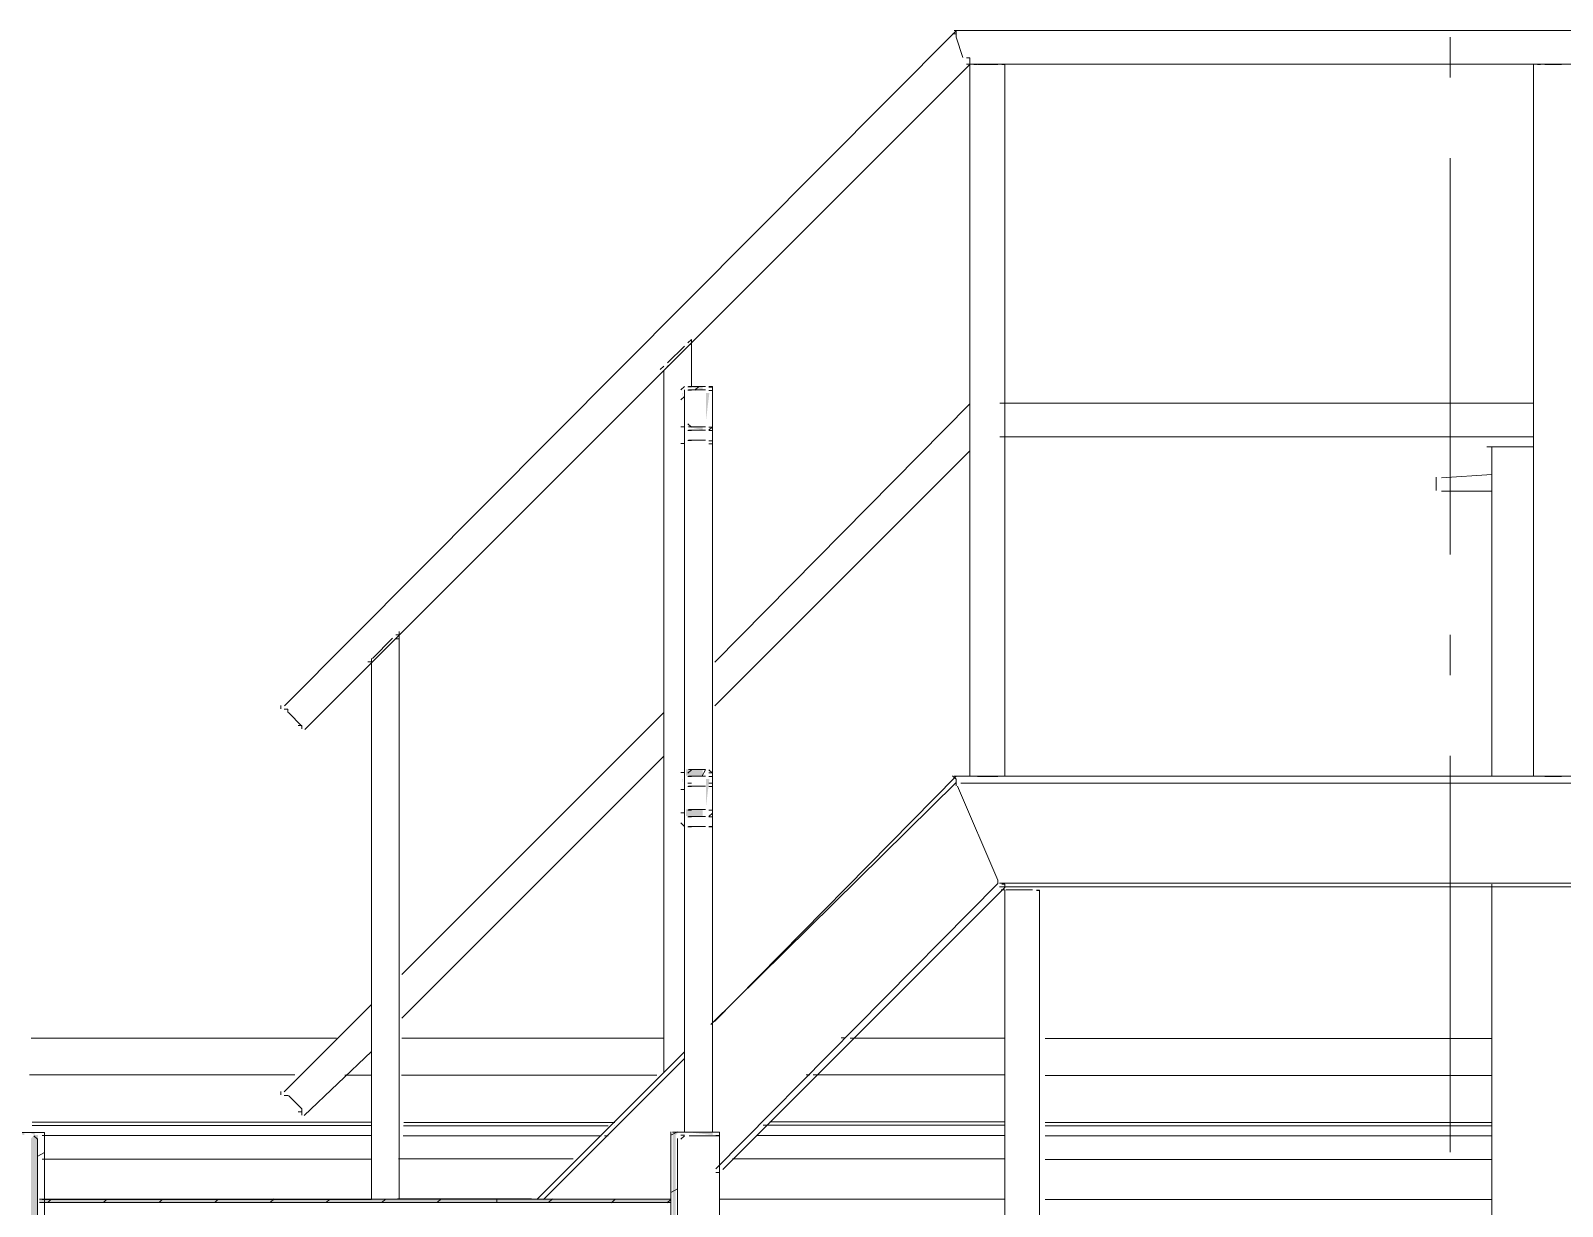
# Model space of a CAD drawing. Header units: millimetres. Extents: x -135211 to 49383, y -8033 to 228499.
# Drawn here: x -28287 to -26356, y 62364 to 63846 of the extents above; entities that cross this region are included whole.
import ezdxf

# ---------------------------------------------------------------- set-up
doc = ezdxf.new("R2010")
doc.units = ezdxf.units.MM
doc.layers.add('PDF _Геометрия', color=7, linetype='Continuous', true_color=0x1d1d1d)
doc.layers.add('PDF _Сплошная заливка', color=7, linetype='Continuous', true_color=0xffffff)

msp = doc.modelspace()

# ---------------------------------------------------------------- hatches: boundary and pattern name
at = {"layer": 'PDF _Сплошная заливка', "transparency": 33554559}
h = msp.add_hatch(color=256, dxfattribs=at)
h.paths.add_polyline_path([(-27435.9, 63389.1), (-27435.9, 63355.2), (-27431.7, 63389.1)])
h.paths.add_polyline_path([(-27440.1, 63393.3), (-27440.1, 63397.1), (-27459, 63397.1)])
h.paths.add_polyline_path([(-27461.3, 63346.8), (-27440.1, 63342.5), (-27440.1, 63346.8)])
h.paths.add_polyline_path([(-27465.5, 63389.1), (-27466.1, 63389.1), (-27466.1, 63384.6)])
h = msp.add_hatch(color=256, dxfattribs=at)
h.paths.add_polyline_path([(-27435.9, 62902.3), (-27435.9, 62868.4), (-27431.7, 62902.3)])
h.paths.add_polyline_path([(-27440.1, 62906.5), (-27440.1, 62914.5), (-27461.3, 62914.5), (-27461.3, 62906.5)])
h.paths.add_polyline_path([(-27461.3, 62864.2), (-27461.3, 62855.7), (-27440.1, 62855.7), (-27440.1, 62864.2)])
h.paths.add_polyline_path([(-27465.5, 62902.3), (-27466.1, 62902.3), (-27466.1, 62897.8)])
h = msp.add_hatch(color=256, dxfattribs=at)
h.paths.add_polyline_path([(-28295.2, 62453.6), (-28295.2, 62456.8), (-28323.9, 62456.8)])
h.paths.add_polyline_path([(-28278.3, 62267.3), (-28329.4, 62267.3), (-28329.4, 62266.8), (-28278.3, 62263.1)])
h.paths.add_polyline_path([(-28282.5, 62453.6), (-28286.8, 62449.4), (-28286.8, 62275.8), (-28282.5, 62275.8), (-28278.3, 62271.6), (-28278.3, 62453.6)])
h.paths.add_polyline_path([(-28282.5, 62453.6), (-28282.5, 62456.8), (-28288.9, 62456.8)])
h = msp.add_hatch(color=256, dxfattribs=at)
h.paths.add_polyline_path([(-27474, 62453.6), (-27470.3, 62457.3), (-27478.1, 62457.3), (-27478.1, 62263.4), (-27423.2, 62267.3), (-27474, 62271.6), (-27469.8, 62275.8), (-27474, 62275.8)])
h.paths.add_polyline_path([(-27427.4, 62453.6), (-27427.4, 62457.3), (-27461, 62457.3)])

# ---------------------------------------------------------------- linework, layer by layer
at = {"layer": 'PDF _Геометрия', "color": 7, "lineweight": 9}
for points in [[(-27120.7, 63845.5), (-27120.7, 63841.3), (-27120.7, 63845.5), (-27967.5, 62994.7)], [(-27123.3, 63845.9), (-25620.4, 63845.9), (-25620.4, 63841.6), (-25624.3, 63841.6), (-25620.4, 63841.6), (-25620.4, 63845.9)], [(-27120.7, 63845.5), (-27120.7, 63845.5)], [(-27120.7, 63845.5), (-27120.7, 63845.5)], [(-27120.7, 63841.8), (-27120.7, 63841.8)], [(-27120.7, 63841.8), (-27120.7, 63841.8)], [(-27120.7, 63841.8), (-27120.7, 63841.8)], [(-27120.7, 63841.8), (-27120.7, 63841.8)], [(-27120.7, 63837.6), (-27120.7, 63837.6)], [(-27120.7, 63837.6), (-27120.7, 63837.6)], [(-26497.8, 63786.7), (-26497.8, 63837.5)], [(-27941.6, 62964.9), (-27103.2, 63803.2), (-27103.2, 63807.4), (-27103.2, 63811.6), (-27107.7, 63811.6), (-27103.2, 63811.6), (-27103.2, 63807.4), (-27103.2, 63803.2), (-27103.2, 62905.7)], [(-27107.7, 63803.6), (-27103.2, 63803.6)], [(-25637.9, 63803.6), (-25637.9, 63807.8), (-25637.9, 63812), (-25637.9, 63807.8), (-25637.9, 63803.6), (-27106.9, 63803.6)], [(-27103.2, 63807.4), (-27103.2, 63807.4)], [(-27103.2, 63807.4), (-27103.2, 63807.4)], [(-27103.2, 63807.4), (-27103.2, 63807.4)], [(-27103.2, 63807.4), (-27103.2, 63807.4)], [(-27103.2, 63803.6), (-27103.2, 63803.6)], [(-27103.2, 63803.6), (-27103.2, 63803.6)], [(-26392.5, 63803.7), (-26392.5, 62906.3)], [(-26392.5, 63803.7), (-26392.5, 63803.7)], [(-26392.5, 63803.7), (-26392.5, 63803.7)], [(-26392.5, 63803.7), (-26392.5, 63803.7)], [(-26387.6, 63803.7), (-26383.7, 63803.7)], [(-27103.2, 63803.2), (-27103.2, 63803.2)], [(-27103.2, 63803.2), (-27103.2, 63803.2)], [(-27103.2, 63803.2), (-27103.2, 63803.2)], [(-27103.2, 63803.2), (-27103.2, 63803.2)], [(-27103.2, 63803.2), (-27103.2, 63803.2)], [(-27098.3, 63803.1), (-27094.4, 63803.1)], [(-27094.4, 63803.1), (-27094.4, 63803.1)], [(-27093.5, 63803), (-27068.1, 63803)], [(-27072.6, 63803.5), (-27068.1, 63803.5)], [(-27068.1, 63803.5), (-27068.1, 63803.5)], [(-27068.1, 63803.5), (-27068.1, 63803.5)], [(-27068.1, 63803), (-27068.1, 63803)], [(-27059.3, 62905.5), (-27059.3, 63803), (-27063.2, 63803)], [(-27059.3, 63803), (-27059.3, 63803)], [(-26387.6, 63803.2), (-26383.7, 63803.2)], [(-26383.7, 63803.2), (-26383.7, 63803.2)], [(-26378.4, 63803.1), (-26357.4, 63803.1)], [(-26361.3, 63803.6), (-26357.4, 63803.6)], [(-26357.4, 63803.6), (-26357.4, 63803.6)], [(-26497.8, 63185.6), (-26497.8, 63685.1)], [(-27454.1, 63397.2), (-27454.1, 63456.5), (-27458.7, 63452.3)], [(-27454.1, 63456.5), (-27454.1, 63456.5)], [(-27454.1, 63456.5), (-27454.1, 63456.5)], [(-27454.1, 63456.5), (-27454.1, 63456.5)], [(-27454.1, 63456.5), (-27454.1, 63456.5)], [(-27462.9, 63448.1), (-27484.3, 63426.9)], [(-27454.1, 63451.8), (-27458.7, 63447.5)], [(-27454.1, 63451.8), (-27454.1, 63451.8)], [(-27489.2, 63422.7), (-27493.8, 63418.5)], [(-27489.2, 63422.7), (-27489.2, 63422.7)], [(-27489.2, 63422.7), (-27489.2, 63422.7)], [(-27489.2, 63418), (-27489.2, 62533.3)], [(-27489.2, 63418), (-27489.2, 63418)], [(-27489.2, 63418), (-27489.2, 63418)], [(-27489.2, 63418), (-27489.2, 63418)], [(-27480.5, 63426.4), (-27485, 63422.2)], [(-27424.8, 62994.6), (-27103.2, 63316.3), (-27103.2, 63320.6), (-27103.2, 63324.8), (-27103.2, 63329), (-27103.2, 63362.9), (-27103.2, 63367.2), (-27103.2, 63371.4), (-27103.2, 63375.6), (-27424.8, 63049.6)], [(-27103.2, 63375.6), (-27103.2, 63375.6)], [(-27103.2, 63371.4), (-27103.2, 63371.4)], [(-27103.2, 63371.4), (-27103.2, 63371.4)], [(-27103.2, 63362.9), (-27103.2, 63362.9)], [(-27065.5, 63333.9), (-26392.5, 63333.9), (-26392.5, 63338.1), (-26392.5, 63342.3), (-26392.5, 63367.7), (-26392.5, 63371.9), (-26392.5, 63376.2), (-27065.5, 63376.2)], [(-27059.3, 63333.1), (-27059.3, 63337.3), (-27059.3, 63341.5), (-27059.3, 63366.9), (-27059.3, 63371.2), (-27059.3, 63375.4)], [(-27059.3, 63375.4), (-27059.3, 63375.4)], [(-27059.3, 63371.2), (-27059.3, 63371.2)], [(-27059.3, 63371.2), (-27059.3, 63371.2)], [(-27059.3, 63366.9), (-27059.3, 63366.9)], [(-26392.5, 63376.2), (-26392.5, 63376.2)], [(-26392.5, 63371.9), (-26392.5, 63371.9)], [(-26392.5, 63371.9), (-26392.5, 63371.9)], [(-26392.5, 63367.7), (-26392.5, 63367.7)], [(-27462.9, 63354.4), (-27462.9, 62842.2)], [(-27432.4, 62842.6), (-27427.8, 62842.6), (-27427.8, 63354.8)], [(-27059.3, 63341.5), (-27059.3, 63341.5)], [(-26392.5, 63342.3), (-26392.5, 63342.3)], [(-27462.9, 63329.6), (-27462.9, 63325.3), (-27467.5, 63325.3)], [(-27462.9, 63325.3), (-27462.9, 63325.3)], [(-27462.9, 63324.8), (-27462.9, 63320.5), (-27462.9, 62456.9), (-27462.9, 62473.9)], [(-27454.1, 63329), (-27458.7, 63329)], [(-27436.6, 63329.4), (-27458, 63329.4)], [(-27427.8, 63324.6), (-27427.8, 63328.9), (-27432.4, 63328.9)], [(-27427.8, 62474.3), (-27427.8, 62457.4), (-27427.8, 63320.9), (-27427.8, 63325.1), (-27432.4, 63325.1)], [(-27427.8, 63325.1), (-27427.8, 63325.1)], [(-27427.8, 63320.9), (-27427.8, 63320.9)], [(-27427.8, 63320.9), (-27427.8, 63320.9)], [(-27103.2, 63324.8), (-27103.2, 63324.8)], [(-27059.3, 63337.3), (-27059.3, 63337.3)], [(-27059.3, 63333.1), (-27059.3, 63333.1)], [(-27059.3, 63333.1), (-27059.3, 63333.1)], [(-26392.5, 63321.1), (-26451.5, 63321.1)], [(-26392.5, 63338.1), (-26392.5, 63338.1)], [(-26392.5, 63333.9), (-26392.5, 63333.9)], [(-26392.5, 63333.9), (-26392.5, 63333.9)], [(-27462.9, 63320.5), (-27462.9, 63320.5)], [(-27462.9, 63320.5), (-27462.9, 63320.5)], [(-27103.2, 63320.6), (-27103.2, 63320.6)], [(-27103.2, 63316.3), (-27103.2, 63316.3)], [(-27103.2, 63316.3), (-27103.2, 63316.3)], [(-26445.1, 63320.4), (-26445.1, 62905.5)], [(-26515.3, 63266.1), (-26515.3, 63283)], [(-26508.7, 63282.2), (-26445.1, 63286.5)], [(-26445.1, 63265.3), (-26508.7, 63265.3)], [(-27831.4, 63079.8), (-27856.6, 63054.4)], [(-27822.7, 62372.8), (-27822.7, 63088.3), (-27822.7, 63084), (-27827.2, 63084)], [(-27822.7, 63083.5), (-27822.7, 63079.3), (-27827.2, 63079.3)], [(-27822.7, 63088.3), (-27822.7, 63088.3)], [(-27822.7, 63088.3), (-27822.7, 63088.3)], [(-27822.7, 63083.5), (-27822.7, 63083.5)], [(-26497.8, 63033.2), (-26497.8, 63084)], [(-27857.8, 63054.5), (-27857.8, 63050.3), (-27862.3, 63050.3)], [(-27857.8, 63054.5), (-27857.8, 63054.5)], [(-27857.8, 63049.8), (-27857.8, 63045.5), (-27857.8, 62372.4), (-28272.7, 62372.4)], [(-27857.8, 63049.8), (-27857.8, 63049.8)], [(-27857.8, 63049.8), (-27857.8, 63049.8)], [(-27857.8, 63045.5), (-27857.8, 63045.5)], [(-27971.8, 62991), (-27971.8, 62995.2)], [(-27971.8, 62995.2), (-27971.8, 62995.2)], [(-27971.8, 62995.2), (-27971.8, 62995.2)], [(-27971.8, 62991), (-27971.8, 62991)], [(-27963, 62986.2), (-27963, 62990.4), (-27967.6, 62990.4)], [(-27819.4, 62601), (-27489.2, 62931.2), (-27489.2, 62935.4), (-27489.2, 62939.7), (-27489.2, 62943.9), (-27489.2, 62977.8), (-27489.2, 62982), (-27489.2, 62986.3), (-27819.4, 62656.1)], [(-27489.2, 62986.3), (-27489.2, 62986.3)], [(-27489.2, 62986.3), (-27489.2, 62986.3)], [(-27489.2, 62986.3), (-27489.2, 62986.3)], [(-27489.2, 62982), (-27489.2, 62982)], [(-27489.2, 62977.8), (-27489.2, 62977.8)], [(-27945.5, 62965.5), (-27945.5, 62969.7), (-27950, 62969.7)], [(-27945.5, 62969.7), (-27945.5, 62969.7)], [(-27945.5, 62969.2), (-27945.5, 62969.2)], [(-27945.5, 62965.5), (-27945.5, 62965.5)], [(-27945.5, 62965.5), (-27945.5, 62965.5)], [(-27489.2, 62935.4), (-27489.2, 62935.4)], [(-27489.2, 62931.2), (-27489.2, 62931.2)], [(-27489.2, 62931.2), (-27489.2, 62931.2)], [(-27489.2, 62931.2), (-27489.2, 62931.2)], [(-26497.8, 62432.1), (-26497.8, 62931.6)], [(-27462.9, 62897.8), (-27462.9, 62897.8)], [(-27454.1, 62897.2), (-27458.7, 62897.2)], [(-27427.8, 62897.1), (-27432.4, 62897.1)], [(-27429.9, 62593.1), (-27120.7, 62897.9), (-27120.7, 62902.1), (-27125.3, 62906.3), (-27120.7, 62902.1), (-27120.7, 62897.9), (-27120.7, 62893.6), (-27120.7, 62897.9)], [(-27427.8, 62897.1), (-27427.8, 62897.1)], [(-27425.3, 62596.7), (-27120.7, 62905.8)], [(-25620.4, 62906), (-27123.3, 62906)], [(-27120.7, 62905.8), (-27120.7, 62905.8)], [(-27120.7, 62902.1), (-27120.7, 62902.1)], [(-27120.7, 62902.1), (-27120.7, 62902.1)], [(-27120.7, 62902.1), (-27120.7, 62902.1)], [(-27120.7, 62902.1), (-27120.7, 62902.1)], [(-27120.7, 62897.9), (-27120.7, 62897.9)], [(-27120.7, 62897.9), (-27120.7, 62897.9)], [(-27120.7, 62897.9), (-27120.7, 62897.9)], [(-27120.7, 62897.9), (-27120.7, 62897.9)], [(-27120.7, 62897.9), (-27120.7, 62897.9)], [(-27120.7, 62897.9), (-27120.7, 62897.9)], [(-27120.7, 62897.9), (-27120.7, 62897.9)], [(-27120.7, 62897.9), (-27120.7, 62897.9)], [(-27120.7, 62897.9), (-27120.7, 62897.9)], [(-27120.7, 62897.9), (-27120.7, 62897.9)], [(-27120.7, 62897.9), (-27120.7, 62897.9)], [(-27120.7, 62897.9), (-27120.7, 62897.9)], [(-27120.7, 62897.9), (-27120.7, 62897.9)], [(-27120.7, 62897.9), (-27120.7, 62897.9)], [(-27120.7, 62897.9), (-27120.7, 62897.9)], [(-27120.7, 62897.9), (-27120.7, 62897.9)], [(-27114.7, 62897.1), (-25620.4, 62897.1), (-25620.4, 62901.3), (-25620.4, 62897.1), (-25620.4, 62892.8), (-25671.2, 62774.3), (-25620.4, 62892.8), (-25620.4, 62897.1)], [(-27068.1, 62905.5), (-27093.5, 62905.5)], [(-26357.4, 62905.6), (-26378.4, 62905.6)], [(-27462.9, 62885), (-27462.9, 62889.3), (-27462.9, 62893.5)], [(-27462.9, 62889.3), (-27462.9, 62889.3)], [(-27462.9, 62889.3), (-27462.9, 62889.3)], [(-27462.9, 62889.3), (-27462.9, 62889.3)], [(-27458.7, 62893), (-27454.1, 62893)], [(-27458, 62893.4), (-27436.6, 62893.4)], [(-27454.1, 62893), (-27454.1, 62893)], [(-27432.4, 62892.9), (-27427.8, 62892.9), (-27427.8, 62888.6), (-27427.8, 62884.4)], [(-27427.8, 62892.9), (-27427.8, 62892.9)], [(-27427.8, 62888.6), (-27427.8, 62888.6)], [(-27427.8, 62888.6), (-27427.8, 62888.6)], [(-27427.8, 62888.6), (-27427.8, 62888.6)], [(-27068.1, 62770.6), (-27068.1, 62774.8), (-27118.9, 62893.3), (-27068.1, 62774.8), (-27068.1, 62770.6), (-27423.6, 62410.8)], [(-27462.9, 62867.6), (-27462.9, 62850.7), (-27462.9, 62846.4), (-27462.9, 62812.6), (-27462.9, 62482.4)], [(-27427.8, 62846.8), (-27427.8, 62851), (-27427.8, 62867.9)], [(-27467.5, 62847), (-27462.9, 62842.7)], [(-27462.9, 62850.7), (-27462.9, 62850.7)], [(-27462.9, 62846.4), (-27462.9, 62846.4)], [(-27462.9, 62842.7), (-27462.9, 62842.7)], [(-27462.9, 62842.7), (-27462.9, 62842.7)], [(-27458.7, 62842.2), (-27454.1, 62842.2)], [(-27458, 62842.6), (-27436.6, 62842.6)], [(-27432.4, 62842.1), (-27427.8, 62842.1)], [(-27427.8, 62851), (-27427.8, 62851)], [(-27427.8, 62482.7), (-27427.8, 62812.9), (-27427.8, 62846.8), (-27427.8, 62842.6)], [(-27427.8, 62846.8), (-27427.8, 62846.8)], [(-27427.8, 62842.1), (-27427.8, 62842.1)], [(-27414.9, 62410.2), (-27059.3, 62765.8)], [(-27068.1, 62774.8), (-27068.1, 62774.8)], [(-27068.1, 62774.8), (-27068.1, 62774.8)], [(-27068.1, 62770.6), (-27068.1, 62770.6)], [(-27068.1, 62770.6), (-27068.1, 62770.6)], [(-27068.1, 62770.6), (-27068.1, 62770.6)], [(-27068.1, 62770.6), (-27068.1, 62770.6)], [(-27068.1, 62770.6), (-27068.1, 62770.6)], [(-27068.1, 62770.6), (-27068.1, 62770.6)], [(-27065.8, 62770.9), (-25681.8, 62770.9), (-25681.8, 62766.6), (-25681.8, 62770.9)], [(-27065.8, 62766.6), (-25681.8, 62766.6)], [(-27063.9, 62762.6), (-27059.3, 62762.6)], [(-27059.3, 62770), (-27059.3, 62770)], [(-27059.3, 62770), (-27059.3, 62770)], [(-27059.3, 62770), (-27059.3, 62770)], [(-27059.3, 62770), (-27059.3, 62770)], [(-27059.3, 62770), (-27059.3, 62770)], [(-27059.3, 62770), (-27059.3, 62770)], [(-27059.3, 62770), (-27059.3, 62770)], [(-27059.3, 62770), (-27059.3, 62770)], [(-27059.3, 62765.8), (-27059.3, 62765.8)], [(-27059.3, 62765.8), (-27059.3, 62765.8)], [(-27059.3, 62765.8), (-27059.3, 62765.8)], [(-27059.3, 62765.8), (-27059.3, 62765.8)], [(-27059.3, 62765.8), (-27059.3, 62765.8)], [(-27059.3, 62765.8), (-27059.3, 62765.8)], [(-27059.3, 62762.6), (-27059.3, 62762.6)], [(-27059.3, 62762.1), (-27059.3, 61995.9)], [(-27059.3, 62762.1), (-27059.3, 62762.1)], [(-27059.3, 62762.1), (-27059.3, 62762.1)], [(-27059.3, 62762.1), (-27059.3, 62762.1)], [(-27059.3, 62762.1), (-27059.3, 62762.1)], [(-27019.3, 61996.2), (-27015.4, 61996.2), (-27015.4, 62762.4), (-27019.3, 62762.4)], [(-27019.3, 62761.9), (-27015.4, 62761.9)], [(-27015.4, 62762.4), (-27015.4, 62762.4)], [(-27015.4, 62762.4), (-27015.4, 62762.4)], [(-27015.4, 62762.4), (-27015.4, 62762.4)], [(-27015.4, 62761.9), (-27015.4, 62761.9)], [(-26445.1, 62770), (-26445.1, 62765.8), (-26445.1, 62304.3), (-26445.1, 62283.2)], [(-27822.7, 62656.4), (-27822.7, 62652.2), (-27822.7, 62648), (-27822.7, 62614.1), (-27822.7, 62609.9), (-27822.7, 62605.6), (-27822.7, 62601.4)], [(-27822.7, 62656.4), (-27822.7, 62656.4)], [(-27822.7, 62656.4), (-27822.7, 62656.4)], [(-27822.7, 62656.4), (-27822.7, 62656.4)], [(-27822.7, 62652.2), (-27822.7, 62652.2)], [(-27822.7, 62648), (-27822.7, 62648)], [(-27942.4, 62478.2), (-27857.8, 62558.7), (-27857.8, 62562.9), (-27857.8, 62567.2), (-27857.8, 62571.4), (-27857.8, 62605.3), (-27857.8, 62609.5), (-27857.8, 62613.7), (-27857.8, 62618), (-27967.6, 62507.9)], [(-27857.8, 62618), (-27857.8, 62618)], [(-27857.8, 62618), (-27857.8, 62618)], [(-27857.8, 62613.7), (-27857.8, 62613.7)], [(-27857.8, 62609.5), (-27857.8, 62609.5)], [(-27822.7, 62605.6), (-27822.7, 62605.6)], [(-27822.7, 62605.6), (-27822.7, 62605.6)], [(-27822.7, 62601.4), (-27822.7, 62601.4)], [(-27822.7, 62601.4), (-27822.7, 62601.4)], [(-27901.6, 62575.8), (-28286.7, 62575.8)], [(-27857.8, 62571.4), (-27857.8, 62571.4)], [(-27489.2, 62575.6), (-27819.4, 62575.6)], [(-27261.1, 62576.2), (-27265.7, 62576.2)], [(-27059.3, 62575.8), (-27254, 62575.8)], [(-26445.1, 62575.2), (-27008.4, 62575.2)], [(-27857.8, 62562.9), (-27857.8, 62562.9)], [(-27857.8, 62562.9), (-27857.8, 62562.9)], [(-27857.8, 62562.9), (-27857.8, 62562.9)], [(-27479.8, 62541.6), (-27462.9, 62558.5), (-27649.1, 62372.3)], [(-27640.7, 62372.3), (-27462.9, 62550.1)], [(-27954.3, 62529.5), (-28288.7, 62529.5)], [(-27498, 62529.1), (-27819.7, 62529.1)], [(-27305, 62529.3), (-27309.5, 62529.3)], [(-27059.3, 62529.3), (-27300.9, 62529.3)], [(-27857.8, 62529), (-27891.4, 62529)], [(-26445.1, 62528.7), (-27008.4, 62528.7)], [(-27971.8, 62504.2), (-27971.8, 62508.4)], [(-27971.8, 62508.4), (-27971.8, 62508.4)], [(-27971.8, 62508.4), (-27971.8, 62508.4)], [(-27971.8, 62504.2), (-27971.8, 62504.2)], [(-27963, 62503.6), (-27967.6, 62503.6)], [(-27963, 62503.6), (-27963, 62503.6)], [(-27945.5, 62482.3), (-27945.5, 62486.6), (-27962.3, 62503.5), (-27945.5, 62486.6)], [(-27945.5, 62478.6), (-27945.5, 62482.9), (-27950, 62482.9)], [(-27945.5, 62482.9), (-27945.5, 62482.9)], [(-27945.5, 62478.6), (-27945.5, 62478.6)], [(-27945.5, 62478.6), (-27945.5, 62478.6)], [(-27857.8, 62469.8), (-28285.6, 62469.8)], [(-28285.6, 62465.6), (-27857.8, 62465.6)], [(-28272.7, 62452.8), (-27857.8, 62452.8)], [(-27817.7, 62452.7), (-27568.2, 62452.7)], [(-27817.4, 62465.3), (-27559.4, 62465.3)], [(-27550.7, 62469.5), (-27817.1, 62469.5)], [(-27564, 62452.6), (-27559.4, 62452.6)], [(-27550.7, 62465.2), (-27550.7, 62465.2)], [(-27478.1, 61864.7), (-27419, 61864.7), (-27419, 62457.3)], [(-27462.9, 62452.7), (-27462.9, 62452.7)], [(-27462.9, 62452.7), (-27462.9, 62452.7)], [(-27372.5, 62453.1), (-27059.3, 62453.1)], [(-27364.1, 62465.8), (-27059.3, 62465.8)], [(-27059.3, 62470), (-27355.6, 62470)], [(-26445.1, 62469.4), (-27008.4, 62469.4)], [(-27008.4, 62465.2), (-26445.1, 62465.2)], [(-27008.4, 62452.5), (-26445.1, 62452.5)], [(-27410.3, 62423.4), (-27410.3, 62423.4)], [(-27410.3, 62423.4), (-27410.3, 62423.4)], [(-27423.6, 62406.5), (-27419, 62406.5)], [(-27480.5, 62368.7), (-28276.3, 62368.7)], [(-27655.9, 62373.2), (-27825, 62373.2)]]:
    msp.add_lwpolyline(points, dxfattribs=at)
for points in [[(-27120.7, 63837.6), (-27120.7, 63841.8), (-27125.3, 63841.8), (-27120.7, 63841.8)], [(-27112, 63812.2), (-27120.4, 63837.6)], [(-27962.3, 62986.1), (-27945.5, 62969.2)], [(-25620.4, 62906), (-27123.3, 62906)], [(-27063.2, 62770), (-27059.3, 62770), (-27059.3, 62765.8), (-27059.3, 62770)], [(-27024.2, 62762.5), (-27058.1, 62762.5)], [(-28272.7, 62423.2), (-27857.8, 62423.2)], [(-27823.6, 62423.7), (-27603.3, 62423.7)], [(-27402.5, 62423.4), (-27059.3, 62423.4)], [(-27008.4, 62422.9), (-26445.1, 62422.9)], [(-27419.4, 62372.7), (-27059.3, 62372.7)], [(-27008.4, 62372.1), (-26445.1, 62372.1)]]:
    msp.add_lwpolyline(points, close=True, dxfattribs=at)
at = {"layer": 'PDF _Геометрия', "color": 7, "lineweight": 20}
for points in [[(-27462.9, 63397.3), (-27467.5, 63393)], [(-27462.9, 63397.3), (-27462.9, 63397.3)], [(-27462.9, 63397.3), (-27462.9, 63397.3)], [(-27462.9, 63350.7), (-27462.9, 63354.9), (-27462.9, 63388.8), (-27462.9, 63393)], [(-27462.9, 63393), (-27462.9, 63393)], [(-27462.9, 63393), (-27462.9, 63393)], [(-27462.9, 63392.5), (-27462.9, 63388.3), (-27462.9, 63354.4), (-27462.9, 63350.2), (-27462.9, 63346)], [(-27462.9, 63392.5), (-27462.9, 63392.5)], [(-27462.9, 63388.8), (-27462.9, 63388.8)], [(-27462.9, 63388.8), (-27462.9, 63388.8)], [(-27462.9, 63388.3), (-27462.9, 63388.3)], [(-27454.1, 63396.7), (-27458.7, 63396.7)], [(-27458.7, 63392.5), (-27454.1, 63392.5)], [(-27436.6, 63397.2), (-27458, 63397.2)], [(-27458, 63392.9), (-27436.6, 63392.9)], [(-27454.1, 63392.5), (-27454.1, 63392.5)], [(-27432.4, 63342.1), (-27427.8, 63346.3), (-27427.8, 63350.6), (-27427.8, 63354.8), (-27427.8, 63388.7), (-27427.8, 63392.9), (-27427.8, 63397.1), (-27432.4, 63397.1)], [(-27427.8, 63396.6), (-27432.4, 63396.6)], [(-27432.4, 63392.4), (-27427.8, 63392.4), (-27427.8, 63388.2), (-27427.8, 63354.3), (-27427.8, 63350.1), (-27427.8, 63345.8), (-27432.4, 63345.8)], [(-27427.8, 63396.6), (-27427.8, 63396.6)], [(-27427.8, 63392.9), (-27427.8, 63392.9)], [(-27427.8, 63392.4), (-27427.8, 63392.4)], [(-27427.8, 63392.4), (-27427.8, 63392.4)], [(-27427.8, 63392.4), (-27427.8, 63392.4)], [(-27427.8, 63388.7), (-27427.8, 63388.7)], [(-27427.8, 63388.2), (-27427.8, 63388.2)], [(-27427.8, 63388.2), (-27427.8, 63388.2)], [(-27467.5, 63346.5), (-27462.9, 63346.5), (-27462.9, 63342.2)], [(-27462.9, 63350.7), (-27462.9, 63350.7)], [(-27462.9, 63350.7), (-27462.9, 63350.7)], [(-27462.9, 63350.7), (-27462.9, 63350.7)], [(-27462.9, 63350.7), (-27462.9, 63350.7)], [(-27462.9, 63350.2), (-27462.9, 63350.2)], [(-27462.9, 63342.2), (-27462.9, 63342.2)], [(-27454.1, 63345.9), (-27458.7, 63350.2)], [(-27458.7, 63341.7), (-27454.1, 63341.7)], [(-27436.6, 63346.4), (-27458, 63346.4)], [(-27458, 63342.1), (-27436.6, 63342.1)], [(-27454.1, 63345.9), (-27454.1, 63345.9)], [(-27432.4, 63341.6), (-27427.8, 63341.6)], [(-27427.8, 63350.6), (-27427.8, 63350.6)], [(-27427.8, 63350.1), (-27427.8, 63350.1)], [(-27427.8, 63350.1), (-27427.8, 63350.1)], [(-27427.8, 63350.1), (-27427.8, 63350.1)], [(-27427.8, 63350.1), (-27427.8, 63350.1)], [(-27427.8, 63346.3), (-27427.8, 63346.3)], [(-27427.8, 63341.6), (-27427.8, 63341.6)], [(-27462.9, 62910.5), (-27467.5, 62910.5)], [(-27462.9, 62910.5), (-27462.9, 62910.5)], [(-27462.9, 62910.5), (-27462.9, 62910.5)], [(-27462.9, 62910), (-27462.9, 62905.7), (-27462.9, 62901.5), (-27462.9, 62867.6), (-27462.9, 62863.4), (-27462.9, 62859.1)], [(-27462.9, 62863.9), (-27462.9, 62868.1), (-27462.9, 62902), (-27462.9, 62906.2)], [(-27462.9, 62906.2), (-27462.9, 62906.2)], [(-27462.9, 62906.2), (-27462.9, 62906.2)], [(-27462.9, 62902), (-27462.9, 62902)], [(-27462.9, 62902), (-27462.9, 62902)], [(-27462.9, 62901.5), (-27462.9, 62901.5)], [(-27454.1, 62914.1), (-27458.7, 62909.9)], [(-27458.7, 62905.7), (-27454.1, 62905.7)], [(-27436.6, 62914.6), (-27458, 62914.6)], [(-27458, 62906.1), (-27436.6, 62906.1)], [(-27454.1, 62905.7), (-27454.1, 62905.7)], [(-27427.8, 62909.7), (-27432.4, 62914)], [(-27432.4, 62855.3), (-27427.8, 62859.5), (-27427.8, 62863.7), (-27427.8, 62867.9), (-27427.8, 62901.8), (-27427.8, 62906), (-27427.8, 62910.3), (-27432.4, 62910.3)], [(-27432.4, 62905.5), (-27427.8, 62905.5), (-27427.8, 62901.3), (-27427.8, 62867.4), (-27427.8, 62863.2), (-27432.4, 62863.2)], [(-27427.8, 62910.3), (-27427.8, 62910.3)], [(-27427.8, 62909.7), (-27427.8, 62909.7)], [(-27427.8, 62905.5), (-27427.8, 62905.5)], [(-27427.8, 62905.5), (-27427.8, 62905.5)], [(-27427.8, 62905.5), (-27427.8, 62905.5)], [(-27427.8, 62901.8), (-27427.8, 62901.8)], [(-27427.8, 62901.3), (-27427.8, 62901.3)], [(-27427.8, 62901.3), (-27427.8, 62901.3)], [(-27467.5, 62859.7), (-27462.9, 62859.7), (-27462.9, 62855.4)], [(-27462.9, 62868.1), (-27462.9, 62868.1)], [(-27462.9, 62863.9), (-27462.9, 62863.9)], [(-27462.9, 62863.9), (-27462.9, 62863.9)], [(-27462.9, 62863.9), (-27462.9, 62863.9)], [(-27462.9, 62863.4), (-27462.9, 62863.4)], [(-27454.1, 62863.3), (-27458.7, 62863.3)], [(-27436.6, 62863.8), (-27458, 62863.8)], [(-27454.1, 62863.3), (-27454.1, 62863.3)], [(-27427.8, 62867.4), (-27427.8, 62867.4)], [(-27427.8, 62863.7), (-27427.8, 62863.7)], [(-27427.8, 62863.2), (-27427.8, 62863.2)], [(-27427.8, 62863.2), (-27427.8, 62863.2)], [(-27427.8, 62863.2), (-27427.8, 62863.2)], [(-27427.8, 62863.2), (-27427.8, 62863.2)], [(-27427.8, 62859.5), (-27427.8, 62859.5)], [(-27462.9, 62855.4), (-27462.9, 62855.4)], [(-27458.7, 62854.9), (-27454.1, 62854.9)], [(-27458, 62855.3), (-27436.6, 62855.3)], [(-27432.4, 62854.7), (-27427.8, 62854.7)], [(-27427.8, 62854.7), (-27427.8, 62854.7)], [(-28329.4, 62262), (-28270.1, 62262), (-28270.1, 62456.8), (-28329.4, 62456.8)], [(-28283.4, 62452.6), (-28278.9, 62448.3), (-28278.9, 62444.1), (-28278.9, 62274.8), (-28278.9, 62270.5), (-28283.4, 62270.5)], [(-27480.5, 62457.6), (-27480.5, 62262.9)], [(-27423.6, 62453), (-27419, 62453), (-27419, 62457.3), (-27478.1, 62457.3)], [(-27467.5, 62453.2), (-27462.9, 62453.2)], [(-27467.5, 62448.5), (-27462.9, 62452.7)], [(-27462.9, 62452.7), (-27462.9, 62452.7)], [(-27457.3, 62452.5), (-27419, 62452.5)], [(-27419, 62457.3), (-27419, 62457.3)], [(-27419, 62453), (-27419, 62453)], [(-27419, 62453), (-27419, 62453)], [(-27419, 62453), (-27419, 62453)], [(-27419, 62452.5), (-27419, 62452.5)], [(-28278.9, 62448.3), (-28278.9, 62448.3)], [(-28278.9, 62448.3), (-28278.9, 62448.3)], [(-27471.7, 62271.3), (-27471.7, 62275.5), (-27471.7, 62444.8), (-27471.7, 62449)], [(-27471.7, 62449), (-27471.7, 62449)], [(-27471.7, 62449), (-27471.7, 62449)], [(-27471.7, 62444.8), (-27471.7, 62444.8)], [(-28276.3, 62368.7), (-27480.5, 62368.7), (-27480.5, 62372.9), (-28276.3, 62372.9)], [(-28270.1, 62372.1), (-28270.1, 62367.9)]]:
    msp.add_lwpolyline(points, dxfattribs=at)
at = {"layer": 'PDF _Геометрия', "lineweight": 9}
for points in [[(-27467.5, 63380.4), (-27462.9, 63384.6)], [(-27449.9, 63392.5), (-27445.4, 63396.7)], [(-27436.6, 63342.1), (-27436.6, 63342.1)], [(-27427.8, 63345.8), (-27427.8, 63345.8)], [(-27441.1, 62905.6), (-27436.6, 62914)], [(-27467.5, 62889.3), (-27462.9, 62889.3)], [(-27480.1, 62453.3), (-27471.7, 62457.5)], [(-28278.5, 62427.1), (-28270.1, 62431.4)], [(-27480.1, 62381.3), (-27471.7, 62385.6)], [(-28265.9, 62368.4), (-28261.4, 62372.6)], [(-28195.7, 62368.6), (-28191.2, 62372.9)], [(-28125.5, 62368.3), (-28121, 62372.5)], [(-28055.3, 62368.6), (-28050.8, 62372.8)], [(-27985.1, 62368.8), (-27980.6, 62373)], [(-27914.9, 62368.4), (-27910.4, 62372.7)], [(-27844.7, 62368.7), (-27840.2, 62372.9)], [(-27774.5, 62368.9), (-27770, 62373.1)], [(-27699.8, 62368.6), (-27699.8, 62372.8)], [(-27634.2, 62368.8), (-27629.6, 62373.1)], [(-27555.2, 62367.9), (-27550.7, 62372.2)], [(-27485, 62368.1), (-27480.5, 62372.3)]]:
    msp.add_lwpolyline(points, dxfattribs=at)
at = {"layer": 'PDF _Сплошная заливка', "lineweight": 5, "transparency": 33554559}
msp.add_solid([(-28276.3, 62372.9), (-27480.5, 62372.9), (-28276.3, 62368.7), (-27480.5, 62368.7)], dxfattribs=at)

doc.saveas('drawing.dxf')
